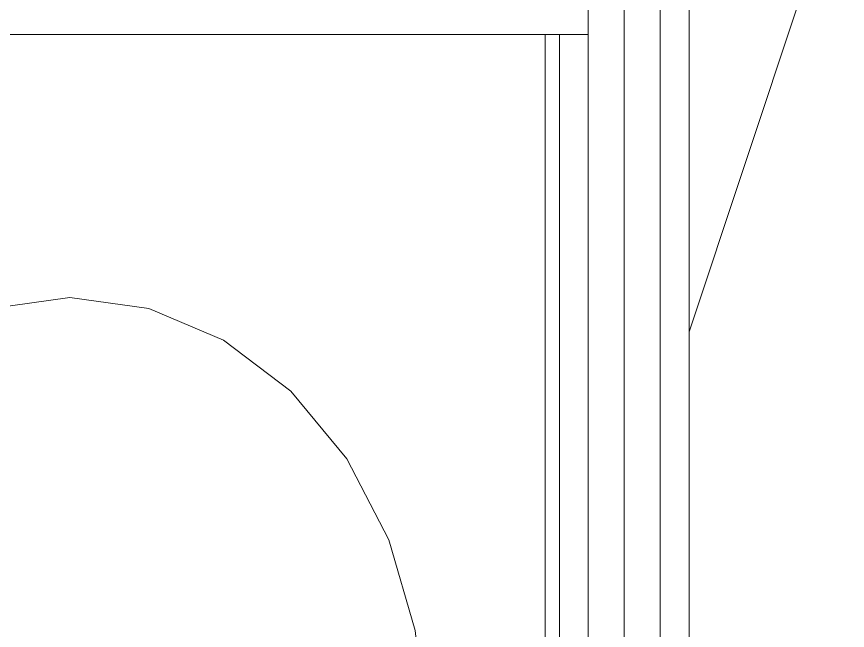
# Model space of a CAD drawing. Header units: inches. Extents: x -1551 to 2054, y 9767 to 12269.
# Drawn here: x 1034.28 to 1048.71, y 11467.25 to 11477.91 of the extents above; entities that cross this region are included whole.
import ezdxf

# ---------------------------------------------------------------- set-up
doc = ezdxf.new("R2010")
doc.units = ezdxf.units.IN
doc.header["$MEASUREMENT"] = 0
for name, color, linetype, lineweight in [('A-WALL', 113, 'Continuous', 9), ('A-WALL-PATT-1', 8, 'Continuous', 9), ('A-WALL-PATT-2', 253, 'Continuous', 9), ('A-WALL-PATT-3', 7, 'Continuous', 9), ('I-WALL', 2, 'Continuous', 9), ('P-SANR-FIXT', 6, 'Continuous', 9)]:
    doc.layers.add(name, color=color, linetype=linetype, lineweight=lineweight)
pattern_1 = [(0, (3964.78, 0), (115.2, 28.8), [4.752, -81.648, 4.752, -81.648, -460.8]), (0, (3964.78, 0), (115.2, 28.8), [-172.8, 4.752, -168.048, 4.752, -81.648, -201.6]), (0, (3964.78, 0), (115.2, 28.8), [-432, 4.752, -52.848, 4.752, -139.248]), (120, (4007.98, 14.4), (-82.54153, 85.366127), [4.752, -81.648, 4.752, -81.648, -460.8]), (120, (4007.98, 14.4), (-82.54153, 85.366127), [-172.8, 4.752, -168.048, 4.752, -81.648, -201.6]), (120, (4007.98, 14.4), (-82.54153, 85.366127), [-432, 4.752, -52.848, 4.752, -139.248]), (240, (4022.38, 72), (-32.65847, -114.166127), [4.752, -81.648, 4.752, -81.648, -460.8]), (240, (4022.38, 72), (-32.65847, -114.166127), [-172.8, 4.752, -168.048, 4.752, -81.648, -201.6]), (240, (4022.38, 72), (-32.65847, -114.166127), [-432, 4.752, -52.848, 4.752, -139.248])]

# ---------------------------------------------------------------- blocks, each defined once
blk = doc.blocks.new('Plbg-Sink Wall Mounted-UH - Sink-403447-KEY PLAN - 1ST FLOOR')
at = {"layer": 'P-SANR-FIXT'}
for p, q in [((-12, 0), (-12, -0.5)), ((-12, -0.5), (-12, -0.75)), ((12, -0.5), (-12, -0.5)), ((-12, -0.75), (12, -0.75)), ((-12, -0.75), (-12, -18))]:
    blk.add_line(p, q, dxfattribs=at)
at = {"layer": 'P-SANR-FIXT', "flags": 128}
for points in [[(-7.431, -9), (-7.244, -7.631), (-6.695, -6.332), (-5.809, -5.165), (-4.632, -4.192), (-3.222, -3.459), (-1.651, -3.004), (-0.328, -2.856)], [(7.437, -9), (7.25, -10.369), (6.701, -11.668), (5.815, -12.835), (4.638, -13.808), (3.228, -14.541), (1.657, -14.996), (0.003, -15.15), (-1.651, -14.996), (-3.222, -14.541), (-4.632, -13.808), (-5.809, -12.835), (-6.695, -11.668), (-7.244, -10.369), (-7.431, -9)]]:
    blk.add_lwpolyline(points, dxfattribs=at)

msp = doc.modelspace()

# ---------------------------------------------------------------- hatches: boundary and pattern name
at = {"layer": 'A-WALL-PATT-1'}
h = msp.add_hatch(dxfattribs=at)
h.set_pattern_fill('FP_17', color=256, style=0, pattern_type=2)
h.set_pattern_definition([(45, (3964.78, 0), (-35.63818, 35.63818), []), (45, (3964.78, 54), (-35.63818, 35.63818), [])])
h.paths.add_polyline_path([(1045.956, 11284.289), (1045.956, 11400.852), (1045.456, 11400.852), (1045.456, 11284.289)], flags=0)
h.paths.add_polyline_path([(1045.456, 11404.352), (1045.956, 11404.352), (1045.956, 11445.852), (1045.456, 11445.852), (1045.456, 11404.67)], flags=0)
h.paths.add_polyline_path([(1045.456, 11449.352), (1045.956, 11449.352), (1045.956, 11541.227), (1045.456, 11541.227), (1045.456, 11449.527)], flags=0)
h.paths.add_polyline_path([(1045.956, 11544.727), (1045.956, 11641.239), (1045.456, 11641.239), (1045.456, 11544.727)], flags=0)
at = {"layer": 'A-WALL-PATT-2'}
h = msp.add_hatch(dxfattribs=at)
h.set_pattern_fill('FP_4', color=256, style=0, pattern_type=2)
h.set_pattern_definition([(161.57, (3966.5794, 1.8), (-14.4010124, -0.0012439), [0, -102.456, 11.376, 0]), (18.43, (3962.9794, 1.8), (-14.4010124, 0.0012439), [0, -102.456, 11.376, 0]), (108.43, (3966.5794, 1.8), (7.1973965, -36.003153), [34.146, -79.686]), (71.57, (3962.9794, 1.8), (7.1973965, 36.003153), [34.146, -79.686])])
h.paths.add_polyline_path([(1045.956, 11284.289), (1051.456, 11284.289), (1051.456, 11646.739), (1045.956, 11646.739), (1045.956, 11332.718)], flags=0)
at = {"layer": 'A-WALL-PATT-3'}
h = msp.add_hatch(dxfattribs=at)
h.set_pattern_fill('FP_3', color=256, style=0, pattern_type=2)
h.set_pattern_definition(pattern_1)
h.paths.add_polyline_path([(1044.831, 11284.289), (1044.831, 11400.852), (1044.206, 11400.799), (1044.206, 11284.289)], flags=0)
h.paths.add_polyline_path([(1044.831, 11404.352), (1044.831, 11445.852), (1044.206, 11445.852), (1044.206, 11404.352)], flags=0)
h.paths.add_polyline_path([(1044.831, 11449.352), (1044.831, 11541.227), (1044.206, 11541.227), (1044.206, 11449.352)], flags=0)
h.paths.add_polyline_path([(1044.206, 11544.727), (1044.831, 11544.757), (1044.831, 11641.239), (1044.206, 11641.239), (1044.206, 11545.352)], flags=0)
h = msp.add_hatch(dxfattribs=at)
h.set_pattern_fill('FP_3', color=256, style=0, pattern_type=2)
h.set_pattern_definition(pattern_1)
h.paths.add_polyline_path([(1045.456, 11284.289), (1045.456, 11400.852), (1044.831, 11400.71), (1044.831, 11284.289)], flags=0)
h.paths.add_polyline_path([(1045.456, 11404.352), (1045.456, 11445.852), (1044.831, 11445.852), (1044.831, 11404.352)], flags=0)
h.paths.add_polyline_path([(1044.831, 11449.352), (1045.456, 11449.352), (1045.456, 11541.227), (1044.831, 11541.227), (1044.831, 11449.439)], flags=0)
h.paths.add_polyline_path([(1045.456, 11544.727), (1045.456, 11641.239), (1044.831, 11641.239), (1044.831, 11544.727)], flags=0)

# ---------------------------------------------------------------- linework, layer by layer
at = {"layer": 'A-WALL'}
for p, q in [((1044.831, 11541.227), (1044.831, 11449.352)), ((1045.456, 11541.227), (1045.456, 11449.352)), ((1045.956, 11541.227), (1045.956, 11449.352))]:
    msp.add_line(p, q, dxfattribs=at)
at = {"layer": 'I-WALL'}
msp.add_line((1044.206, 11540.602), (1044.206, 11449.977), dxfattribs=at)

# ---------------------------------------------------------------- block references
at = {"layer": 'P-SANR-FIXT', "rotation": 269.9999999999986}
msp.add_blockref('Plbg-Sink Wall Mounted-UH - Sink-403447-KEY PLAN - 1ST FLOOR', (1044.206, 11465.602), dxfattribs=at)

doc.saveas('drawing.dxf')
